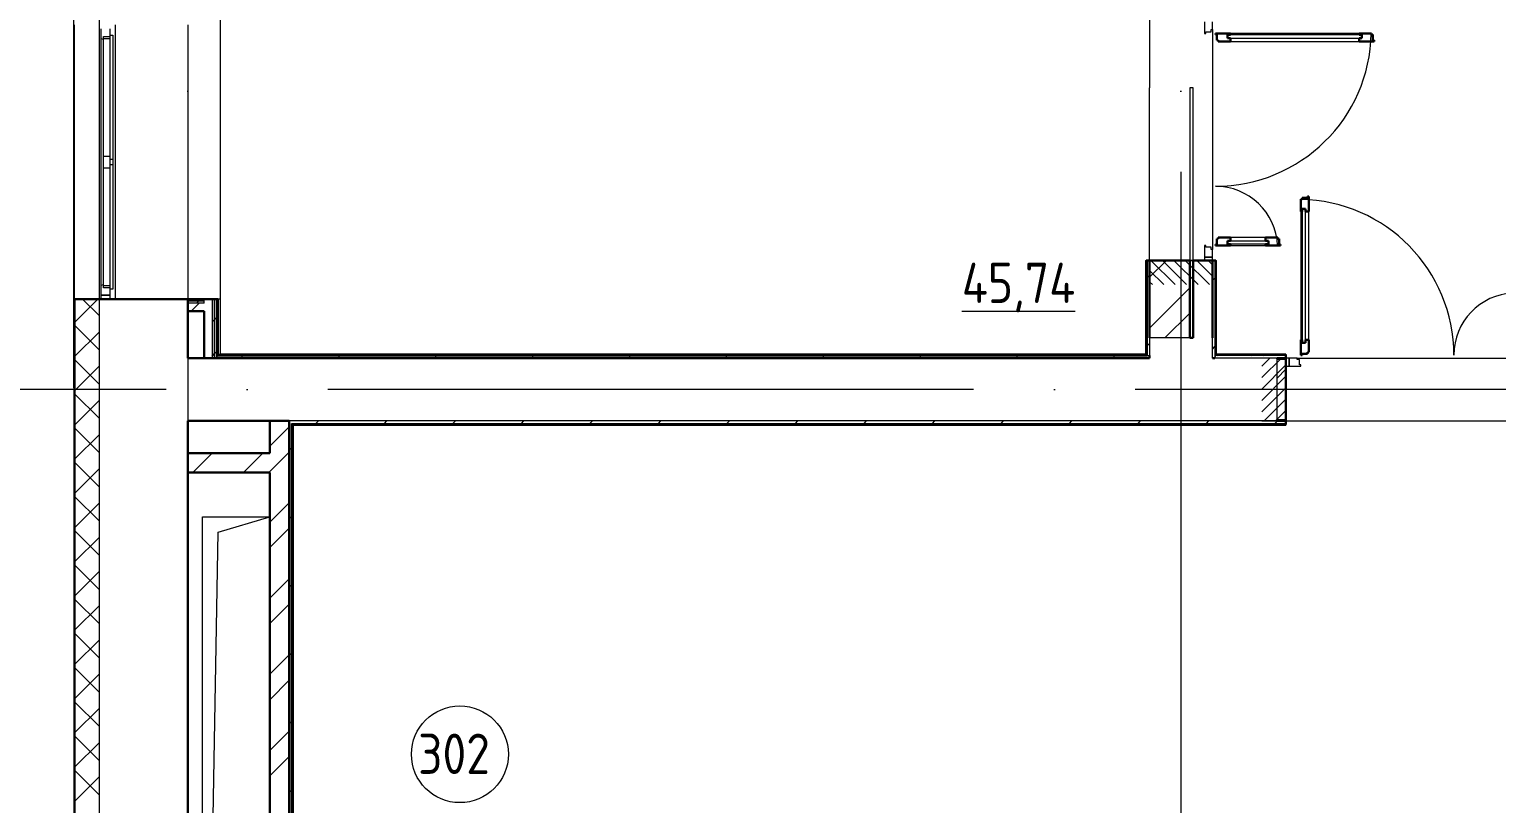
# Model space of a CAD drawing. Header units: millimetres. Extents: x -1073752 to 1436911, y -1379358 to 94781.
# Drawn here: x -923430 to -914343, y -1127405 to -1122605 of the extents above; entities that cross this region are included whole.
import ezdxf

# ---------------------------------------------------------------- set-up
doc = ezdxf.new("R2010")
doc.units = ezdxf.units.MM
doc.linetypes.add('ADSK_Линия сетки', pattern=[25, 20, -2.5, 0, -2.5])
doc.linetypes.add('ADSK_Штриховая_ш2 п1_5', pattern=[4.5, 3, -1.5])
for name, color, linetype, lineweight in [('_ Окна', 7, 'Continuous', 9), ('Двери', 252, 'Continuous', 9), ('Марки помещений', 7, 'Continuous', 20), ('Ограждение', 252, 'Continuous', 9), ('Окна', 7, 'Continuous', 9), ('Оси', 252, 'Continuous', 9), ('Перекрытие', 252, 'Continuous', 18), ('Стены внутренние', 7, 'Continuous', 18), ('Стены наружные', 7, 'Continuous', 18), ('Стены штриховка', 7, 'Continuous', 9)]:
    doc.layers.add(name, color=color, linetype=linetype, lineweight=lineweight)
doc.layers.add('Двери открывание', color=7, linetype='Continuous', lineweight=9, true_color=0xc0c0c0)
doc.styles.add('GOST Common_2', font='', dxfattribs={"width": 0.9, "height": 250})
doc.styles.get('GOST Common_2').set_extended_font_data('GOST type B')

# ---------------------------------------------------------------- blocks, each defined once
blk = doc.blocks.new('3 этаж')
at = {"color": 251, "lineweight": 18, "true_color": 0x636466}
for p, q in [((244235.8, -17763.4), (244235.8, -12403.4)), ((244235.8, -12403.4), (244653.8, -12403.4)), ((244334.1, -12498.3), (244653.8, -12403.4)), ((244240.7, -17763.4), (244334.1, -12498.3))]:
    blk.add_line(p, q, dxfattribs=at)
at = {"layer": '_ Окна', "color": 251, "lineweight": 18, "true_color": 0x636466}
for p, q in [((243605.8, -9378.4), (243605.8, -9437.9)), ((243605.8, -9437.9), (243622.8, -9442.4)), ((243622.8, -9424.4), (243663.8, -9424.4)), ((243622.8, -9436.4), (243622.8, -9424.4)), ((243663.8, -9416.4), (243663.8, -9378.4)), ((243622.8, -10964.4), (243605.8, -10969)), ((243605.8, -10969), (243605.8, -11028.4)), ((243622.8, -10982.4), (243622.8, -10970.4)), ((243663.8, -10982.4), (243622.8, -10982.4)), ((243663.8, -11028.4), (243663.8, -10990.4)), ((243605.8, -11028.4), (243663.8, -11028.4))]:
    blk.add_line(p, q, dxfattribs=at)
at = {"layer": '_ Окна', "color": 251, "true_color": 0x636466}
for p, q in [((243663.8, -11028.4), (243605.8, -11028.4)), ((243605.8, -11028.4), (243605.8, -11053.4)), ((243663.8, -11053.4), (243663.8, -11028.4))]:
    blk.add_line(p, q, dxfattribs=at)
at = {"layer": 'Двери', "color": 251, "true_color": 0x636466}
for p, q in [((250440.8, -9333.4), (250440.8, -9405.4)), ((250490.8, -9382.4), (250490.8, -9333.4)), ((250440.8, -9405.4), (250448.8, -9405.4)), ((250448.8, -9405.4), (250448.8, -9396.4)), ((250448.8, -9396.4), (250482.8, -9396.4)), ((250482.8, -9396.4), (250482.8, -9382.4)), ((250482.8, -9382.4), (250490.8, -9382.4)), ((250584.8, -9414.4), (250584.8, -9435.4)), ((251416.8, -9414.4), (250584.8, -9414.4)), ((250584.8, -9435.4), (251416.8, -9435.4)), ((251398.8, -9405.4), (250602.8, -9405.4)), ((251416.8, -9435.4), (251416.8, -9414.4)), ((250602.8, -9455.4), (251398.8, -9455.4)), ((251037.8, -10510.4), (251037.8, -11306.4)), ((251046.8, -10492.4), (251046.8, -11324.4)), ((251067.8, -10492.4), (251046.8, -10492.4)), ((251067.8, -11324.4), (251067.8, -10492.4)), ((251087.8, -11306.4), (251087.8, -10510.4)), ((250448.8, -10721.4), (250440.8, -10721.4)), ((250440.8, -10721.4), (250440.8, -10793.4)), ((250448.8, -10730.4), (250448.8, -10721.4)), ((250584.8, -10691.4), (250836.8, -10691.4)), ((250584.8, -10712.4), (250584.8, -10691.4)), ((250836.8, -10712.4), (250584.8, -10712.4)), ((250818.8, -10671.4), (250602.8, -10671.4)), ((250602.8, -10721.4), (250818.8, -10721.4)), ((250836.8, -10691.4), (250836.8, -10712.4)), ((250490.8, -10793.4), (250440.8, -10793.4)), ((250440.8, -10793.4), (250440.8, -10813.4)), ((250440.8, -10793.4), (250490.8, -10793.4)), ((250440.8, -10813.4), (250490.8, -10813.4)), ((250482.8, -10730.4), (250448.8, -10730.4)), ((250482.8, -10744.4), (250482.8, -10730.4)), ((250490.8, -10744.4), (250482.8, -10744.4)), ((250490.8, -10793.4), (250490.8, -10744.4)), ((250490.8, -10813.4), (250490.8, -10793.4)), ((251046.8, -11324.4), (251067.8, -11324.4)), ((250945.8, -11418.4), (250945.8, -11468.4)), ((250965.8, -11418.4), (250945.8, -11418.4)), ((250965.8, -11468.4), (250965.8, -11418.4)), ((251014.8, -11418.4), (250965.8, -11418.4)), ((250965.8, -11418.4), (250965.8, -11468.4)), ((251014.8, -11426.4), (251014.8, -11418.4)), ((251028.8, -11426.4), (251014.8, -11426.4)), ((251028.8, -11460.4), (251028.8, -11426.4)), ((250945.8, -11468.4), (250965.8, -11468.4)), ((250965.8, -11468.4), (251037.8, -11468.4)), ((251037.8, -11460.4), (251028.8, -11460.4)), ((251037.8, -11468.4), (251037.8, -11460.4))]:
    blk.add_line(p, q, dxfattribs=at)
at = {"layer": 'Двери', "color": 251, "lineweight": 30, "true_color": 0x636466}
for p, q in [((250602.8, -9405.4), (250508.8, -9405.4)), ((250508.8, -9405.4), (250508.8, -9413.4)), ((250508.8, -9413.4), (250517.8, -9413.4)), ((250517.8, -9413.4), (250517.8, -9447.4)), ((250517.8, -9447.4), (250526.8, -9447.4)), ((250526.8, -9447.4), (250526.8, -9455.4)), ((250584.8, -9414.4), (250602.8, -9414.4)), ((250584.8, -9435.4), (250584.8, -9414.4)), ((250602.8, -9435.4), (250584.8, -9435.4)), ((250602.8, -9414.4), (250602.8, -9405.4)), ((250602.8, -9455.4), (250602.8, -9435.4)), ((251474.8, -9405.4), (251398.8, -9405.4)), ((251398.8, -9414.4), (251398.8, -9405.4)), ((251416.8, -9414.4), (251398.8, -9414.4)), ((251398.8, -9435.4), (251416.8, -9435.4)), ((251398.8, -9455.4), (251398.8, -9435.4)), ((251416.8, -9435.4), (251416.8, -9414.4)), ((251474.8, -9413.4), (251474.8, -9405.4)), ((251483.8, -9413.4), (251474.8, -9413.4)), ((251483.8, -9447.4), (251483.8, -9413.4)), ((251492.8, -9447.4), (251483.8, -9447.4)), ((251492.8, -9455.4), (251492.8, -9447.4)), ((250526.8, -9455.4), (250602.8, -9455.4)), ((251398.8, -9455.4), (251492.8, -9455.4)), ((251045.8, -10434.4), (251037.8, -10434.4)), ((251037.8, -10434.4), (251037.8, -10510.4)), ((251079.8, -10425.4), (251045.8, -10425.4)), ((251045.8, -10425.4), (251045.8, -10434.4)), ((251087.8, -10416.4), (251079.8, -10416.4)), ((251079.8, -10416.4), (251079.8, -10425.4)), ((251087.8, -10510.4), (251087.8, -10416.4)), ((251046.8, -10510.4), (251037.8, -10510.4)), ((251046.8, -10492.4), (251046.8, -10510.4)), ((251067.8, -10492.4), (251046.8, -10492.4)), ((251067.8, -10510.4), (251067.8, -10492.4)), ((251087.8, -10510.4), (251067.8, -10510.4)), ((250517.8, -10713.4), (250508.8, -10713.4)), ((250508.8, -10713.4), (250508.8, -10721.4)), ((250508.8, -10721.4), (250602.8, -10721.4)), ((250517.8, -10679.4), (250517.8, -10713.4)), ((250526.8, -10679.4), (250517.8, -10679.4)), ((250602.8, -10671.4), (250526.8, -10671.4)), ((250526.8, -10671.4), (250526.8, -10679.4)), ((250602.8, -10691.4), (250584.8, -10691.4)), ((250584.8, -10691.4), (250584.8, -10712.4)), ((250584.8, -10712.4), (250602.8, -10712.4)), ((250602.8, -10671.4), (250602.8, -10691.4)), ((250602.8, -10712.4), (250602.8, -10721.4)), ((250894.8, -10671.4), (250818.8, -10671.4)), ((250818.8, -10671.4), (250818.8, -10691.4)), ((250818.8, -10691.4), (250836.8, -10691.4)), ((250818.8, -10712.4), (250818.8, -10721.4)), ((250836.8, -10712.4), (250818.8, -10712.4)), ((250818.8, -10721.4), (250912.8, -10721.4)), ((250836.8, -10691.4), (250836.8, -10712.4)), ((250894.8, -10679.4), (250894.8, -10671.4)), ((250903.8, -10679.4), (250894.8, -10679.4)), ((250903.8, -10713.4), (250903.8, -10679.4)), ((250912.8, -10713.4), (250903.8, -10713.4)), ((250912.8, -10721.4), (250912.8, -10713.4)), ((251037.8, -11306.4), (251037.8, -11400.4)), ((251046.8, -11306.4), (251037.8, -11306.4)), ((251046.8, -11324.4), (251046.8, -11306.4)), ((251067.8, -11324.4), (251046.8, -11324.4)), ((251067.8, -11306.4), (251067.8, -11324.4)), ((251087.8, -11306.4), (251067.8, -11306.4)), ((251087.8, -11382.4), (251087.8, -11306.4)), ((251037.8, -11400.4), (251045.8, -11400.4)), ((251045.8, -11400.4), (251045.8, -11391.4)), ((251045.8, -11391.4), (251079.8, -11391.4)), ((251079.8, -11391.4), (251079.8, -11382.4)), ((251079.8, -11382.4), (251087.8, -11382.4))]:
    blk.add_line(p, q, dxfattribs=at)
at = {"layer": 'Двери', "color": 251, "linetype": 'ADSK_Штриховая_ш2 п1_5', "true_color": 0x636466}
for p, q in [((250490.8, -10813.4), (250100.8, -10813.4)), ((250100.8, -10813.4), (250100.8, -10963.4)), ((250490.8, -10963.4), (250490.8, -10813.4)), ((250945.8, -11418.4), (250795.8, -11418.4)), ((250945.8, -11808.4), (250945.8, -11418.4)), ((250795.8, -11808.4), (250945.8, -11808.4))]:
    blk.add_line(p, q, dxfattribs=at)
at = {"layer": 'Двери', "color": 251, "linetype": 'Continuous', "lineweight": 18, "true_color": 0x636466}
for p, q in [((250110.1, -10813.4), (250260.1, -10963.4)), ((250180.8, -10813.4), (250330.8, -10963.4)), ((250251.5, -10813.4), (250401.5, -10963.4)), ((250322.3, -10813.4), (250472.3, -10963.4)), ((250393, -10813.4), (250490.8, -10911.3)), ((250463.7, -10813.4), (250490.8, -10840.6)), ((250100.8, -10874.8), (250189.4, -10963.4)), ((250100.8, -10945.5), (250118.7, -10963.4)), ((250795.8, -11469.2), (250846.5, -11418.4)), ((250795.8, -11539.9), (250917.3, -11418.4)), ((250795.8, -11610.6), (250945.8, -11460.6)), ((250795.8, -11681.3), (250945.8, -11531.3)), ((250795.8, -11752), (250945.8, -11602)), ((250810.1, -11808.4), (250945.8, -11672.8)), ((250880.8, -11808.4), (250945.8, -11743.5))]:
    blk.add_line(p, q, dxfattribs=at)
at = {"layer": 'Двери открывание', "color": 251, "true_color": 0x636466}
for centre, radius, start, end in [((250508.8, -9387.4), 966, 270, 358.93231), ((250508.8, -10739.4), 386, 2.67279, 90), ((251019.8, -11400.4), 966, 0, 88.93231), ((252371.8, -11400.4), 386, 92.67279, 180)]:
    blk.add_arc(centre, radius, start, end, dxfattribs=at)
at = {"layer": 'Марки помещений', "color": 251, "true_color": 0x636466}
blk.add_circle((245830.2, -13874.6), 300, dxfattribs=at)
at = {"layer": 'Ограждение', "color": 251, "true_color": 0x636466}
for p, q in [((244345.8, -3693.4), (244345.8, -11398.5)), ((243695.8, -9353.4), (243695.8, -11053.4)), ((244145.8, -9353.4), (244145.8, -11053.4)), ((244345.8, -9353.4), (244345.8, -11053.4)), ((250075.8, -10813.4), (250080.8, -10813.4)), ((250075.8, -10813.4), (250075.8, -11393.4)), ((250510.8, -10813.4), (250515.8, -10813.4)), ((250515.8, -11393.4), (250515.8, -10813.4)), ((244345.8, -11053.4), (244330.8, -11053.4)), ((250075.8, -11393.4), (244345.8, -11393.4)), ((250080.8, -11398.4), (250075.8, -11393.4)), ((250515.8, -11393.4), (250510.8, -11398.4)), ((250945.8, -11393.4), (250515.8, -11393.4)), ((250945.8, -11393.4), (250945.8, -11398.4)), ((244798.8, -11833.4), (244793.8, -11828.4)), ((244798.8, -17578.4), (244798.8, -11833.4)), ((244798.8, -11833.4), (250945.8, -11833.4)), ((250945.8, -11828.4), (250945.8, -11833.4))]:
    blk.add_line(p, q, dxfattribs=at)
at = {"layer": 'Окна', "color": 251, "true_color": 0x636466}
for p, q in [((243605.8, -9437.9), (243605.8, -10969)), ((243622.8, -10168.4), (243622.8, -9436.4)), ((243622.8, -9436.4), (243663.8, -9436.4)), ((243663.8, -10188.4), (243663.8, -9416.4)), ((243663.8, -9416.4), (243680.8, -9416.4)), ((243680.8, -9416.4), (243680.8, -10188.4)), ((243622.8, -10238.4), (243622.8, -10168.4)), ((243663.8, -10168.4), (243622.8, -10168.4)), ((243622.8, -10970.4), (243622.8, -10238.4)), ((243622.8, -10238.4), (243663.8, -10238.4)), ((243663.8, -10218.4), (243663.8, -10188.4)), ((243680.8, -10188.4), (243663.8, -10188.4)), ((243663.8, -10990.4), (243663.8, -10218.4)), ((243663.8, -10218.4), (243680.8, -10218.4)), ((243680.8, -10188.4), (243680.8, -10218.4)), ((243680.8, -10218.4), (243680.8, -10990.4)), ((243663.8, -10970.4), (243622.8, -10970.4)), ((243680.8, -10990.4), (243663.8, -10990.4))]:
    blk.add_line(p, q, dxfattribs=at)
at = {"layer": 'Оси', "color": 251, "linetype": 'ADSK_Линия сетки', "ltscale": 200, "true_color": 0x636466}
for p, q in [((244145.8, -263.4), (244145.8, -31389.6)), ((250295.8, -263.4), (250295.8, -31389.6)), ((314013.1, -11613.4), (237073.5, -11613.4))]:
    blk.add_line(p, q, dxfattribs=at)
at = {"layer": 'Перекрытие', "color": 251, "true_color": 0x636466}
for p, q in [((250350.8, -10813.4), (250370.8, -10813.4)), ((244235.8, -17763.4), (244235.8, -12403.4)), ((244235.8, -12403.4), (244653.8, -12403.4))]:
    blk.add_line(p, q, dxfattribs=at)
at = {"layer": 'Стены внутренние', "color": 251, "true_color": 0x636466}
for p, q in [((243595.8, -5403.4), (243595.8, -18313.4)), ((243443.8, -11053.4), (243443.8, -9353.4)), ((250100.8, -9313.4), (250100.8, -9743.4)), ((250490.8, -9382.4), (250490.8, -10744.4)), ((250370.8, -9743.4), (250350.8, -9743.4)), ((250370.8, -10813.4), (250370.8, -9743.4)), ((250350.8, -11293.4), (250100.8, -11293.4)), ((250100.8, -11293.4), (250100.8, -11403.4)), ((250490.8, -11418.4), (250490.8, -11293.4)), ((250890.8, -11418.4), (250505.8, -11418.4)), ((250890.8, -11803.4), (250890.8, -11423.4)), ((251014.8, -11418.4), (252376.8, -11418.4)), ((250945.8, -11808.4), (252580.8, -11808.4))]:
    blk.add_line(p, q, dxfattribs=at)
at = {"layer": 'Стены внутренние', "color": 251, "lineweight": 30, "true_color": 0x636466}
for p, q in [((250490.8, -10813.4), (250370.8, -10813.4)), ((250370.8, -10813.4), (250370.8, -11293.4)), ((250490.8, -11293.4), (250490.8, -10813.4)), ((244145.8, -11053.4), (243443.8, -11053.4)), ((243443.8, -11053.4), (243443.8, -18465.4)), ((244145.8, -11418.4), (244145.8, -11128.4)), ((250370.8, -11293.4), (250350.8, -11293.4)), ((244245.8, -11418.4), (244145.8, -11418.4)), ((250100.8, -11403.4), (250100.8, -11418.4)), ((250505.8, -11418.4), (250490.8, -11418.4)), ((250890.8, -11423.4), (250890.8, -11418.4)), ((244145.8, -12008.4), (244145.8, -11808.4)), ((244145.8, -11808.4), (244653.8, -11808.4)), ((250890.8, -11808.4), (250890.8, -11803.4)), ((244145.8, -17763.4), (244145.8, -12128.4))]:
    blk.add_line(p, q, dxfattribs=at)
at = {"layer": 'Стены внутренние', "color": 251, "linetype": 'Continuous', "lineweight": 9, "true_color": 0x636466}
for p, q in [((243445.8, -11195), (243587.4, -11053.4)), ((243476.3, -11055.4), (243476, -11054.9)), ((243595.8, -11155.3), (243495.9, -11055.4)), ((243445.8, -11138.1), (243445.8, -11138.1)), ((243595.8, -11367.4), (243445.8, -11217.4)), ((243445.8, -11407.1), (243595.8, -11257.1)), ((243595.8, -11579.6), (243445.8, -11429.6)), ((243445.8, -11442.9), (243445.8, -11442.9)), ((243445.8, -11619.3), (243595.8, -11469.3)), ((243595.8, -11791.7), (243445.8, -11641.7)), ((243445.8, -11831.4), (243595.8, -11681.4)), ((243445.6, -11815.1), (243443.8, -11811.8)), ((243595.8, -12003.8), (243445.8, -11853.8)), ((243445.8, -12043.5), (243595.8, -11893.5)), ((243445.8, -12018.5), (243443.8, -12015)), ((243445.8, -12052.5), (243445.8, -12052.5)), ((243595.8, -12216), (243445.8, -12066)), ((243445.8, -12255.7), (243595.8, -12105.7)), ((243445.8, -12255.7), (243445.8, -12255.7)), ((243595.8, -12428.1), (243445.8, -12278.1)), ((243445.8, -12467.8), (243595.8, -12317.8)), ((243445.8, -12479.3), (243443.8, -12482.8)), ((243595.8, -12640.2), (243445.8, -12490.2)), ((243445.8, -12679.9), (243595.8, -12529.9)), ((243445.8, -12560.5), (243445.8, -12560.5)), ((243595.8, -12852.4), (243445.8, -12702.4)), ((243445.8, -12892.1), (243595.8, -12742.1)), ((243595.8, -13064.5), (243445.8, -12914.5)), ((243445.8, -13104.2), (243595.8, -12954.2)), ((243595.8, -13276.6), (243445.8, -13126.6)), ((243445.8, -13316.3), (243595.8, -13166.3)), ((243445.8, -13170.1), (243445.8, -13170.1)), ((243595.8, -13488.8), (243445.8, -13338.8)), ((243445.8, -13373.3), (243445.8, -13373.3)), ((243445.8, -13528.5), (243595.8, -13378.5)), ((243595.8, -13700.9), (243445.8, -13550.9)), ((243445.8, -13740.6), (243595.8, -13590.6)), ((243445.8, -13678.1), (243445.8, -13678.1)), ((243595.8, -13913), (243445.8, -13763)), ((243445.8, -13952.7), (243595.8, -13802.7)), ((243445.8, -13901.7), (243443.8, -13905.2)), ((243595.8, -14125.2), (243445.8, -13975.2)), ((243445.8, -14164.9), (243595.8, -14014.9))]:
    blk.add_line(p, q, dxfattribs=at)
at = {"layer": 'Стены наружные', "color": 251, "true_color": 0x636466}
for p, q in [((243438.8, -11603.4), (243438.8, -8803.4)), ((250100.8, -10813.4), (250100.8, -9743.4)), ((250350.8, -9743.4), (250350.8, -10813.4)), ((243443.8, -11053.4), (243438.8, -11053.4)), ((243438.8, -11603.4), (243443.8, -11603.4)), ((250890.8, -11808.4), (244773.8, -11808.4))]:
    blk.add_line(p, q, dxfattribs=at)
at = {"layer": 'Стены наружные', "color": 251, "lineweight": 30, "true_color": 0x636466}
for p, q in [((250350.8, -10813.4), (250080.8, -10813.4)), ((250080.8, -10813.4), (250080.8, -11398.4)), ((250100.8, -10813.4), (250100.8, -11293.4)), ((250350.8, -11293.4), (250350.8, -10813.4)), ((250510.8, -10813.4), (250490.8, -10813.4)), ((250510.8, -11398.4), (250510.8, -10813.4)), ((244330.8, -11053.4), (244145.8, -11053.4)), ((244145.8, -11053.4), (244145.8, -11128.4)), ((244330.8, -11398.4), (244330.8, -11053.4)), ((244145.8, -11128.4), (244245.8, -11128.4)), ((244245.8, -11128.4), (244245.8, -11418.4)), ((244245.8, -11418.4), (250100.8, -11418.4)), ((244325.8, -11403.4), (244325.8, -11398.4)), ((244325.8, -11398.4), (244325.8, -11403.4)), ((250085.8, -11403.4), (244325.8, -11403.4)), ((250080.8, -11398.4), (244330.8, -11398.4)), ((250510.8, -11403.4), (250505.8, -11403.4)), ((250945.8, -11398.4), (250510.8, -11398.4)), ((250890.8, -11418.4), (250945.8, -11418.4)), ((250945.8, -11423.4), (250890.8, -11423.4)), ((250945.8, -11418.4), (250945.8, -11398.4)), ((250945.8, -11803.4), (250945.8, -11423.4)), ((244653.8, -11808.4), (244653.8, -12008.4)), ((244773.8, -11808.4), (244653.8, -11808.4)), ((244773.8, -17588.4), (244773.8, -11808.4)), ((250890.8, -11803.4), (250945.8, -11803.4)), ((250945.8, -11808.4), (250890.8, -11808.4)), ((250945.8, -11828.4), (250945.8, -11808.4)), ((244788.8, -17583.4), (244788.8, -11823.4)), ((244793.8, -11828.4), (250945.8, -11828.4)), ((244793.8, -17578.4), (244793.8, -11828.4)), ((244653.8, -12008.4), (244145.8, -12008.4)), ((244145.8, -12008.4), (244145.8, -12128.4)), ((244145.8, -12128.4), (244653.8, -12128.4)), ((244653.8, -12128.4), (244653.8, -17763.4))]:
    blk.add_line(p, q, dxfattribs=at)
at = {"layer": 'Стены наружные', "color": 251, "linetype": 'Continuous', "lineweight": 9, "true_color": 0x636466}
for p, q in [((250100.8, -10917.9), (250205.3, -10813.4)), ((250080.8, -10853.3), (250085.8, -10848.3)), ((250085.8, -10919), (250100.8, -10904)), ((250505.8, -10852.5), (250510.8, -10847.5)), ((250080.8, -10924), (250085.8, -10919)), ((250080.8, -10994.7), (250085.8, -10989.7)), ((250100.8, -11232.3), (250350.8, -10982.3)), ((250490.8, -10938.2), (250505.8, -10923.2)), ((250505.8, -10923.2), (250510.8, -10918.2)), ((250505.8, -10994), (250510.8, -10989)), ((244165.6, -11128.4), (244215.6, -11078.4)), ((244198.7, -11078.4), (244211.2, -11065.9)), ((244211.2, -11065.9), (244223.7, -11053.4)), ((250080.8, -11065.4), (250085.8, -11060.4)), ((250505.8, -11064.7), (250510.8, -11059.7)), ((244308.3, -11181), (244320.8, -11168.5)), ((244320.8, -11168.5), (244325.8, -11163.5)), ((244325.8, -11092.8), (244330.8, -11087.8)), ((244325.8, -11163.5), (244330.8, -11158.5)), ((250080.8, -11136.1), (250085.8, -11131.1)), ((250196.7, -11293.4), (250350.8, -11139.4)), ((250505.8, -11135.4), (250510.8, -11130.4)), ((244295.8, -11193.5), (244308.3, -11181)), ((244325.8, -11234.3), (244330.8, -11229.3)), ((250080.8, -11206.8), (250085.8, -11201.8)), ((250505.8, -11206.1), (250510.8, -11201.1)), ((244325.8, -11305), (244330.8, -11300)), ((250080.8, -11277.5), (250085.8, -11272.5)), ((250080.8, -11348.2), (250085.8, -11343.2)), ((250085.8, -11343.2), (250100.8, -11328.2)), ((250490.8, -11362.5), (250505.8, -11347.5)), ((250505.8, -11276.8), (250510.8, -11271.8)), ((250505.8, -11347.5), (250510.8, -11342.5)), ((244295.8, -11405.7), (244308.3, -11393.2)), ((244308.3, -11393.2), (244320.8, -11380.7)), ((244325.8, -11375.7), (244330.8, -11370.7)), ((244368.7, -11403.4), (244373.7, -11398.4)), ((244439.4, -11403.4), (244444.4, -11398.4)), ((244481.8, -11418.4), (244481.8, -11403.4)), ((244510.1, -11403.4), (244515.1, -11398.4)), ((244580.9, -11403.4), (244585.9, -11398.4)), ((244651.6, -11403.4), (244656.6, -11398.4)), ((244722.3, -11403.4), (244727.3, -11398.4)), ((244793, -11403.4), (244798, -11398.4)), ((244863.7, -11403.4), (244868.7, -11398.4)), ((244934.4, -11403.4), (244939.4, -11398.4)), ((245005.1, -11403.4), (245010.1, -11398.4)), ((245075.8, -11403.4), (245080.8, -11398.4)), ((245081.8, -11418.4), (245081.8, -11403.4)), ((245146.5, -11403.4), (245151.5, -11398.4)), ((245217.2, -11403.4), (245222.2, -11398.4)), ((245288, -11403.4), (245293, -11398.4)), ((245358.7, -11403.4), (245363.7, -11398.4)), ((245429.4, -11403.4), (245434.4, -11398.4)), ((245500.1, -11403.4), (245505.1, -11398.4)), ((245570.8, -11403.4), (245575.8, -11398.4)), ((245641.5, -11403.4), (245646.5, -11398.4)), ((245681.8, -11418.4), (245681.8, -11403.4)), ((245712.2, -11403.4), (245717.2, -11398.4)), ((245782.9, -11403.4), (245787.9, -11398.4)), ((245853.6, -11403.4), (245858.6, -11398.4)), ((245924.4, -11403.4), (245929.4, -11398.4)), ((245995.1, -11403.4), (246000.1, -11398.4)), ((246065.8, -11403.4), (246070.8, -11398.4)), ((246136.5, -11403.4), (246141.5, -11398.4)), ((246207.2, -11403.4), (246212.2, -11398.4)), ((246277.9, -11403.4), (246282.9, -11398.4)), ((246281.8, -11418.4), (246281.8, -11403.4)), ((246348.6, -11403.4), (246353.6, -11398.4)), ((246419.3, -11403.4), (246424.3, -11398.4)), ((246490, -11403.4), (246495, -11398.4)), ((246560.8, -11403.4), (246565.8, -11398.4)), ((246631.5, -11403.4), (246636.5, -11398.4)), ((246702.2, -11403.4), (246707.2, -11398.4)), ((246772.9, -11403.4), (246777.9, -11398.4)), ((246843.6, -11403.4), (246848.6, -11398.4)), ((246881.8, -11418.4), (246881.8, -11403.4)), ((246914.3, -11403.4), (246919.3, -11398.4)), ((246985, -11403.4), (246990, -11398.4)), ((247055.7, -11403.4), (247060.7, -11398.4)), ((247126.4, -11403.4), (247131.4, -11398.4)), ((247197.1, -11403.4), (247202.1, -11398.4)), ((247267.9, -11403.4), (247272.9, -11398.4)), ((247338.6, -11403.4), (247343.6, -11398.4)), ((247409.3, -11403.4), (247414.3, -11398.4)), ((247480, -11403.4), (247485, -11398.4)), ((247481.8, -11418.4), (247481.8, -11403.4)), ((247550.7, -11403.4), (247555.7, -11398.4)), ((247621.4, -11403.4), (247626.4, -11398.4)), ((247692.1, -11403.4), (247697.1, -11398.4)), ((247762.8, -11403.4), (247767.8, -11398.4)), ((247833.5, -11403.4), (247838.5, -11398.4)), ((247904.3, -11403.4), (247909.3, -11398.4)), ((247975, -11403.4), (247980, -11398.4)), ((248045.7, -11403.4), (248050.7, -11398.4)), ((248081.8, -11418.4), (248081.8, -11403.4)), ((248116.4, -11403.4), (248121.4, -11398.4)), ((248187.1, -11403.4), (248192.1, -11398.4)), ((248257.8, -11403.4), (248262.8, -11398.4)), ((248328.5, -11403.4), (248333.5, -11398.4)), ((248399.2, -11403.4), (248404.2, -11398.4)), ((248469.9, -11403.4), (248474.9, -11398.4)), ((248540.7, -11403.4), (248545.7, -11398.4)), ((248611.4, -11403.4), (248616.4, -11398.4)), ((248681.8, -11418.4), (248681.8, -11403.4)), ((248682.1, -11403.4), (248687.1, -11398.4)), ((248752.8, -11403.4), (248757.8, -11398.4)), ((248823.5, -11403.4), (248828.5, -11398.4)), ((248894.2, -11403.4), (248899.2, -11398.4)), ((248964.9, -11403.4), (248969.9, -11398.4)), ((249035.6, -11403.4), (249040.6, -11398.4)), ((249106.3, -11403.4), (249111.3, -11398.4)), ((249177, -11403.4), (249182, -11398.4)), ((249247.8, -11403.4), (249252.8, -11398.4)), ((249281.8, -11418.4), (249281.8, -11403.4)), ((249318.5, -11403.4), (249323.5, -11398.4)), ((249389.2, -11403.4), (249394.2, -11398.4)), ((249459.9, -11403.4), (249464.9, -11398.4)), ((249530.6, -11403.4), (249535.6, -11398.4)), ((249601.3, -11403.4), (249606.3, -11398.4)), ((249672, -11403.4), (249677, -11398.4)), ((249742.7, -11403.4), (249747.7, -11398.4)), ((249813.4, -11403.4), (249818.4, -11398.4)), ((249881.8, -11418.4), (249881.8, -11403.4)), ((249884.2, -11403.4), (249889.2, -11398.4)), ((249954.9, -11403.4), (249959.9, -11398.4)), ((250025.6, -11403.4), (250030.6, -11398.4)), ((250520.6, -11403.4), (250525.6, -11398.4)), ((250591.3, -11403.4), (250596.3, -11398.4)), ((250662, -11403.4), (250667, -11398.4)), ((250732.7, -11403.4), (250737.7, -11398.4)), ((250803.4, -11403.4), (250808.4, -11398.4)), ((250874.1, -11403.4), (250879.1, -11398.4)), ((250944.8, -11403.4), (250945.8, -11402.5)), ((250890.8, -11542.3), (250945.8, -11487.3)), ((244938.7, -11823.4), (244953.7, -11808.4)), ((245362.9, -11823.4), (245377.9, -11808.4)), ((245787.2, -11823.4), (245802.2, -11808.4)), ((246211.5, -11823.4), (246226.5, -11808.4)), ((246635.7, -11823.4), (246650.7, -11808.4)), ((247060, -11823.4), (247075, -11808.4)), ((247484.3, -11823.4), (247499.3, -11808.4)), ((247908.5, -11823.4), (247923.5, -11808.4)), ((248332.8, -11823.4), (248347.8, -11808.4)), ((248757, -11823.4), (248772, -11808.4)), ((249181.3, -11823.4), (249196.3, -11808.4)), ((249605.6, -11823.4), (249620.6, -11808.4)), ((250029.8, -11823.4), (250044.8, -11808.4)), ((250454.1, -11823.4), (250469.1, -11808.4)), ((250878.4, -11823.4), (250893.4, -11808.4)), ((250944, -11803.4), (250945.8, -11801.6)), ((244653.8, -11964.6), (244773.8, -11844.6)), ((244788.8, -11831.9), (244792.2, -11828.4)), ((244788.8, -11902.6), (244793.8, -11897.6)), ((244792.2, -11828.4), (244797.2, -11823.4)), ((244863, -11828.4), (244868, -11823.4)), ((244933.7, -11828.4), (244938.7, -11823.4)), ((245004.4, -11828.4), (245009.4, -11823.4)), ((245075.1, -11828.4), (245080.1, -11823.4)), ((245145.8, -11828.4), (245150.8, -11823.4)), ((245216.5, -11828.4), (245221.5, -11823.4)), ((245287.2, -11828.4), (245292.2, -11823.4)), ((245357.9, -11828.4), (245362.9, -11823.4)), ((245428.6, -11828.4), (245433.6, -11823.4)), ((245499.4, -11828.4), (245504.4, -11823.4)), ((245570.1, -11828.4), (245575.1, -11823.4)), ((245640.8, -11828.4), (245645.8, -11823.4)), ((245711.5, -11828.4), (245716.5, -11823.4)), ((245782.2, -11828.4), (245787.2, -11823.4)), ((245852.9, -11828.4), (245857.9, -11823.4)), ((245923.6, -11828.4), (245928.6, -11823.4)), ((245994.3, -11828.4), (245999.3, -11823.4)), ((246065, -11828.4), (246070, -11823.4)), ((246135.8, -11828.4), (246140.8, -11823.4)), ((246206.5, -11828.4), (246211.5, -11823.4)), ((246277.2, -11828.4), (246282.2, -11823.4)), ((246347.9, -11828.4), (246352.9, -11823.4)), ((246418.6, -11828.4), (246423.6, -11823.4)), ((246489.3, -11828.4), (246494.3, -11823.4)), ((246560, -11828.4), (246565, -11823.4)), ((246630.7, -11828.4), (246635.7, -11823.4)), ((246701.4, -11828.4), (246706.4, -11823.4)), ((246772.1, -11828.4), (246777.1, -11823.4)), ((246842.9, -11828.4), (246847.9, -11823.4)), ((246913.6, -11828.4), (246918.6, -11823.4)), ((246984.3, -11828.4), (246989.3, -11823.4)), ((247055, -11828.4), (247060, -11823.4)), ((247125.7, -11828.4), (247130.7, -11823.4)), ((247196.4, -11828.4), (247201.4, -11823.4)), ((247267.1, -11828.4), (247272.1, -11823.4)), ((247337.8, -11828.4), (247342.8, -11823.4)), ((247408.5, -11828.4), (247413.5, -11823.4)), ((247479.3, -11828.4), (247484.3, -11823.4)), ((247550, -11828.4), (247555, -11823.4)), ((247620.7, -11828.4), (247625.7, -11823.4)), ((247691.4, -11828.4), (247696.4, -11823.4)), ((247762.1, -11828.4), (247767.1, -11823.4)), ((247832.8, -11828.4), (247837.8, -11823.4)), ((247903.5, -11828.4), (247908.5, -11823.4)), ((247974.2, -11828.4), (247979.2, -11823.4)), ((248044.9, -11828.4), (248049.9, -11823.4)), ((248115.7, -11828.4), (248120.7, -11823.4)), ((248186.4, -11828.4), (248191.4, -11823.4)), ((248257.1, -11828.4), (248262.1, -11823.4)), ((248327.8, -11828.4), (248332.8, -11823.4)), ((248398.5, -11828.4), (248403.5, -11823.4)), ((248469.2, -11828.4), (248474.2, -11823.4)), ((248539.9, -11828.4), (248544.9, -11823.4)), ((248610.6, -11828.4), (248615.6, -11823.4)), ((248681.3, -11828.4), (248686.3, -11823.4)), ((248752, -11828.4), (248757, -11823.4)), ((248822.8, -11828.4), (248827.8, -11823.4)), ((248893.5, -11828.4), (248898.5, -11823.4)), ((248964.2, -11828.4), (248969.2, -11823.4)), ((249034.9, -11828.4), (249039.9, -11823.4)), ((249105.6, -11828.4), (249110.6, -11823.4)), ((249176.3, -11828.4), (249181.3, -11823.4)), ((249247, -11828.4), (249252, -11823.4)), ((249317.7, -11828.4), (249322.7, -11823.4)), ((249388.4, -11828.4), (249393.4, -11823.4)), ((249459.2, -11828.4), (249464.2, -11823.4)), ((249529.9, -11828.4), (249534.9, -11823.4)), ((249600.6, -11828.4), (249605.6, -11823.4)), ((249671.3, -11828.4), (249676.3, -11823.4)), ((249742, -11828.4), (249747, -11823.4)), ((249812.7, -11828.4), (249817.7, -11823.4)), ((249883.4, -11828.4), (249888.4, -11823.4)), ((249954.1, -11828.4), (249959.1, -11823.4)), ((250024.8, -11828.4), (250029.8, -11823.4)), ((250095.6, -11828.4), (250100.6, -11823.4)), ((250166.3, -11828.4), (250171.3, -11823.4)), ((250237, -11828.4), (250242, -11823.4)), ((250307.7, -11828.4), (250312.7, -11823.4)), ((250378.4, -11828.4), (250383.4, -11823.4)), ((250449.1, -11828.4), (250454.1, -11823.4)), ((250519.8, -11828.4), (250524.8, -11823.4)), ((250590.5, -11828.4), (250595.5, -11823.4)), ((250661.2, -11828.4), (250666.2, -11823.4)), ((250731.9, -11828.4), (250736.9, -11823.4)), ((250802.7, -11828.4), (250807.7, -11823.4)), ((250873.4, -11828.4), (250878.4, -11823.4)), ((250944.1, -11828.4), (250945.8, -11826.7)), ((244773.8, -11988.3), (244788.8, -11973.3)), ((244788.8, -11973.3), (244793.8, -11968.3)), ((244175.6, -12128.4), (244295.6, -12008.4)), ((244490, -12128.4), (244610, -12008.4)), ((244653.8, -12121.8), (244773.8, -12001.8)), ((244788.8, -12044), (244793.8, -12039)), ((244647.1, -12128.4), (244653.8, -12121.8)), ((244788.8, -12114.8), (244793.8, -12109.8)), ((244788.8, -12185.5), (244793.8, -12180.5)), ((244788.8, -12256.2), (244793.8, -12251.2)), ((244653.8, -12436.1), (244773.8, -12316.1)), ((244788.8, -12326.9), (244793.8, -12321.9)), ((244773.8, -12412.6), (244788.8, -12397.6)), ((244788.8, -12397.6), (244793.8, -12392.6)), ((244653.8, -12593.2), (244773.8, -12473.2)), ((244788.8, -12468.3), (244793.8, -12463.3)), ((244788.8, -12539), (244793.8, -12534)), ((244788.8, -12609.7), (244793.8, -12604.7)), ((244788.8, -12680.4), (244793.8, -12675.4)), ((244653.8, -12907.5), (244773.8, -12787.5)), ((244788.8, -12751.2), (244793.8, -12746.2)), ((244773.8, -12836.9), (244788.8, -12821.9)), ((244788.8, -12821.9), (244793.8, -12816.9)), ((244788.8, -12892.6), (244793.8, -12887.6)), ((244653.8, -13064.7), (244773.8, -12944.7)), ((244788.8, -12963.3), (244793.8, -12958.3)), ((244788.8, -13034), (244793.8, -13029)), ((244788.8, -13104.7), (244793.8, -13099.7)), ((244788.8, -13175.4), (244793.8, -13170.4)), ((244653.8, -13379), (244773.8, -13259)), ((244773.8, -13261.1), (244788.8, -13246.1)), ((244788.8, -13246.1), (244793.8, -13241.1)), ((244788.8, -13316.8), (244793.8, -13311.8)), ((244653.8, -13536.2), (244773.8, -13416.2)), ((244788.8, -13387.5), (244793.8, -13382.5)), ((244788.8, -13458.3), (244793.8, -13453.3)), ((244788.8, -13529), (244793.8, -13524)), ((244788.8, -13599.7), (244793.8, -13594.7)), ((244773.8, -13685.4), (244788.8, -13670.4)), ((244788.8, -13670.4), (244793.8, -13665.4)), ((244653.8, -13850.5), (244773.8, -13730.5)), ((244788.8, -13741.1), (244793.8, -13736.1)), ((244788.8, -13811.8), (244793.8, -13806.8)), ((244653.8, -14007.6), (244773.8, -13887.6)), ((244788.8, -13882.5), (244793.8, -13877.5)), ((244788.8, -13953.2), (244793.8, -13948.2)), ((244788.8, -14023.9), (244793.8, -14018.9)), ((244773.8, -14109.7), (244788.8, -14094.7)), ((244788.8, -14094.7), (244793.8, -14089.7)), ((244788.8, -14165.4), (244793.8, -14160.4))]:
    blk.add_line(p, q, dxfattribs=at)
at = {"layer": 'Стены штриховка', "color": 251, "true_color": 0x636466}
for p, q in [((250085.8, -10813.4), (250085.8, -11403.4)), ((250505.8, -10813.4), (250505.8, -11418.4)), ((243445.8, -11055.4), (243445.8, -18465.4)), ((243519.8, -11055.4), (243445.8, -11055.4)), ((243519.8, -11055.4), (243519.8, -11053.4)), ((244245.8, -11065.9), (244145.8, -11065.9)), ((244245.8, -11078.4), (244145.8, -11078.4)), ((244245.8, -11078.4), (244245.8, -11053.4)), ((244295.8, -11053.4), (244295.8, -11418.4)), ((244308.3, -11053.4), (244308.3, -11418.4)), ((244320.8, -11053.4), (244320.8, -11418.4)), ((244325.8, -11053.4), (244325.8, -11398.4)), ((244325.8, -11403.4), (244325.8, -11418.4)), ((250085.8, -11403.4), (250100.8, -11403.4)), ((250945.8, -11403.4), (250510.8, -11403.4)), ((244788.8, -11823.4), (250945.8, -11823.4))]:
    blk.add_line(p, q, dxfattribs=at)
at = {"layer": 'Марки помещений', "color": 251, "true_color": 0x636466, "style": 'GOST Common_2', "width": 0.9}
for s, p in [('%%U45,74', (248938.5, -11076.9)), ('302', (245571.4, -13996.8))]:
    blk.add_text(s, height=250, dxfattribs=at).set_placement(p)

msp = doc.modelspace()

# ---------------------------------------------------------------- block references
msp.add_blockref('3 этаж', (-1166593.9, -1113224.3))

doc.saveas('drawing.dxf')
